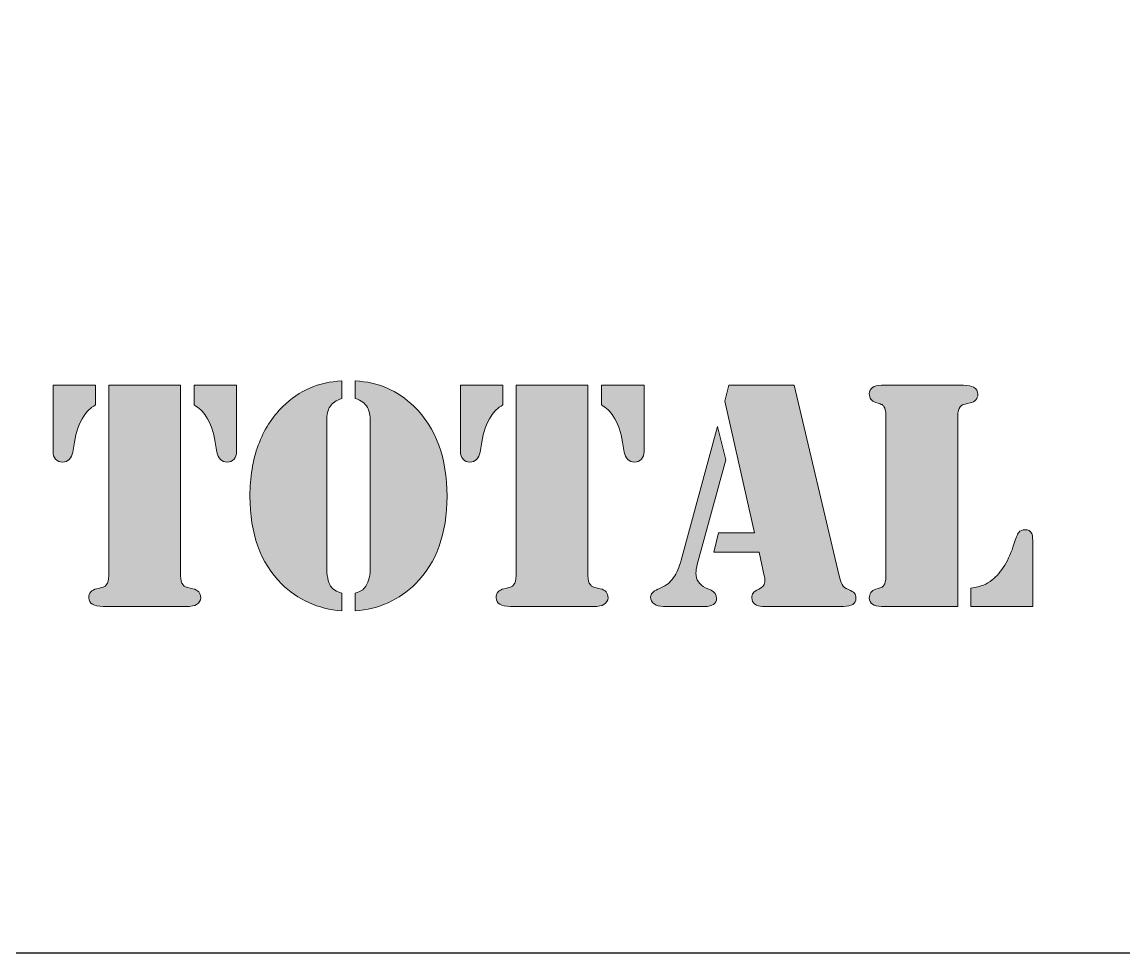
# Model space of a CAD drawing. Header units: inches. Extents: x 11 to 167, y -177 to -21.
# Drawn here: x 31.41 to 52.51, y -176.86 to -159.05 of the extents above; entities that cross this region are included whole.
import ezdxf

# ---------------------------------------------------------------- set-up
doc = ezdxf.new("R2010")
doc.units = ezdxf.units.IN
doc.header["$MEASUREMENT"] = 0
doc.layers.add('Layer 1', color=7, linetype='Continuous')
doc.layers.add('Layer 2', color=7, linetype='Continuous')

# ---------------------------------------------------------------- blocks, each defined once
blk = doc.blocks.new('block 7')
at = {"layer": 'Layer 2', "true_color": 0xffffff}
h = blk.add_hatch(color=7, dxfattribs=at)
h.dxf.hatch_style = 2
edge = h.paths.add_edge_path()
edge.add_spline(control_points=[(32.007, -165.997), (32.007, -165.997), (32.822, -165.997), (32.822, -165.997), (32.822, -165.997), (32.822, -166.372), (32.822, -166.372), (32.725, -166.428), (32.65, -166.499), (32.596, -166.586), (32.507, -166.727), (32.447, -166.893), (32.416, -167.085), (32.416, -167.085), (32.385, -167.275), (32.385, -167.275), (32.375, -167.334), (32.352, -167.382), (32.318, -167.415), (32.284, -167.45), (32.241, -167.467), (32.19, -167.467), (32.136, -167.467), (32.092, -167.448), (32.058, -167.411), (32.024, -167.374), (32.007, -167.325), (32.007, -167.265), (32.007, -167.265), (32.007, -165.997), (32.007, -165.997)], knot_values=[0, 0, 0, 0, 1, 1, 1, 2, 2, 2, 3, 3, 3, 4, 4, 4, 5, 5, 5, 6, 6, 6, 7, 7, 7, 8, 8, 8, 9, 9, 9, 10, 10, 10, 10], degree=3, periodic=1)
edge = h.paths.add_edge_path()
edge.add_spline(control_points=[(34.45, -165.997), (34.45, -165.997), (34.45, -169.64), (34.45, -169.64), (34.45, -169.721), (34.465, -169.779), (34.496, -169.814), (34.513, -169.835), (34.528, -169.848), (34.543, -169.853), (34.557, -169.858), (34.605, -169.871), (34.686, -169.891), (34.785, -169.914), (34.834, -169.971), (34.834, -170.062), (34.834, -170.116), (34.808, -170.159), (34.754, -170.192), (34.715, -170.217), (34.648, -170.229), (34.555, -170.229), (34.555, -170.229), (34.453, -170.229), (34.453, -170.229), (34.453, -170.229), (33.07, -170.229), (33.07, -170.229), (33.07, -170.229), (32.968, -170.229), (32.968, -170.229), (32.877, -170.229), (32.808, -170.216), (32.762, -170.187), (32.715, -170.16), (32.692, -170.118), (32.692, -170.062), (32.692, -169.971), (32.741, -169.914), (32.841, -169.891), (32.921, -169.871), (32.969, -169.858), (32.983, -169.853), (32.998, -169.848), (33.012, -169.835), (33.027, -169.814), (33.058, -169.779), (33.073, -169.721), (33.073, -169.64), (33.073, -169.64), (33.073, -165.997), (33.073, -165.997), (33.073, -165.997), (34.45, -165.997), (34.45, -165.997)], knot_values=[0, 0, 0, 0, 1, 1, 1, 2, 2, 2, 3, 3, 3, 4, 4, 4, 5, 5, 5, 6, 6, 6, 7, 7, 7, 8, 8, 8, 9, 9, 9, 10, 10, 10, 11, 11, 11, 12, 12, 12, 13, 13, 13, 14, 14, 14, 15, 15, 15, 16, 16, 16, 17, 17, 17, 18, 18, 18, 18], degree=3, periodic=1)
edge = h.paths.add_edge_path()
edge.add_spline(control_points=[(35.523, -165.997), (35.523, -165.997), (35.523, -167.265), (35.523, -167.265), (35.523, -167.325), (35.506, -167.374), (35.472, -167.411), (35.437, -167.448), (35.394, -167.467), (35.34, -167.467), (35.288, -167.467), (35.245, -167.45), (35.211, -167.415), (35.177, -167.382), (35.155, -167.334), (35.144, -167.275), (35.144, -167.275), (35.113, -167.085), (35.113, -167.085), (35.082, -166.893), (35.022, -166.727), (34.934, -166.586), (34.878, -166.499), (34.802, -166.428), (34.707, -166.372), (34.707, -166.372), (34.707, -165.997), (34.707, -165.997), (34.707, -165.997), (35.523, -165.997), (35.523, -165.997)], knot_values=[0, 0, 0, 0, 1, 1, 1, 2, 2, 2, 3, 3, 3, 4, 4, 4, 5, 5, 5, 6, 6, 6, 7, 7, 7, 8, 8, 8, 9, 9, 9, 10, 10, 10, 10], degree=3, periodic=1)
h = blk.add_hatch(color=7, dxfattribs=at)
h.dxf.hatch_style = 2
edge = h.paths.add_edge_path()
edge.add_spline(control_points=[(37.535, -166.248), (37.43, -166.285), (37.355, -166.336), (37.312, -166.4), (37.268, -166.464), (37.247, -166.558), (37.247, -166.682), (37.247, -166.682), (37.247, -169.454), (37.247, -169.454), (37.247, -169.636), (37.271, -169.764), (37.321, -169.839), (37.36, -169.901), (37.432, -169.945), (37.535, -169.972), (37.535, -169.972), (37.535, -170.313), (37.535, -170.313), (37.076, -170.276), (36.692, -170.103), (36.382, -169.795), (35.979, -169.394), (35.777, -168.835), (35.777, -168.118), (35.777, -167.758), (35.83, -167.433), (35.937, -167.143), (36.043, -166.853), (36.201, -166.606), (36.409, -166.403), (36.569, -166.248), (36.74, -166.13), (36.924, -166.05), (37.108, -165.969), (37.312, -165.924), (37.535, -165.913), (37.535, -165.913), (37.535, -166.248), (37.535, -166.248)], knot_values=[0, 0, 0, 0, 1, 1, 1, 2, 2, 2, 3, 3, 3, 4, 4, 4, 5, 5, 5, 6, 6, 6, 7, 7, 7, 8, 8, 8, 9, 9, 9, 10, 10, 10, 11, 11, 11, 12, 12, 12, 13, 13, 13, 13], degree=3, periodic=1)
edge = h.paths.add_edge_path()
edge.add_spline(control_points=[(37.789, -166.248), (37.789, -166.248), (37.789, -165.913), (37.789, -165.913), (38.012, -165.924), (38.217, -165.969), (38.402, -166.05), (38.587, -166.13), (38.759, -166.248), (38.918, -166.403), (39.34, -166.815), (39.55, -167.386), (39.55, -168.118), (39.55, -168.835), (39.349, -169.394), (38.946, -169.795), (38.636, -170.105), (38.25, -170.278), (37.789, -170.313), (37.789, -170.313), (37.789, -169.972), (37.789, -169.972), (37.843, -169.96), (37.885, -169.944), (37.915, -169.924), (37.945, -169.905), (37.972, -169.876), (37.997, -169.839), (38.053, -169.754), (38.081, -169.626), (38.081, -169.454), (38.081, -169.454), (38.081, -166.682), (38.081, -166.682), (38.081, -166.573), (38.062, -166.486), (38.025, -166.422), (38, -166.378), (37.971, -166.344), (37.937, -166.32), (37.902, -166.295), (37.853, -166.271), (37.789, -166.248)], knot_values=[0, 0, 0, 0, 1, 1, 1, 2, 2, 2, 3, 3, 3, 4, 4, 4, 5, 5, 5, 6, 6, 6, 7, 7, 7, 8, 8, 8, 9, 9, 9, 10, 10, 10, 11, 11, 11, 12, 12, 12, 13, 13, 13, 14, 14, 14, 14], degree=3, periodic=1)
h = blk.add_hatch(color=7, dxfattribs=at)
h.dxf.hatch_style = 2
edge = h.paths.add_edge_path()
edge.add_spline(control_points=[(39.805, -165.997), (39.805, -165.997), (40.62, -165.997), (40.62, -165.997), (40.62, -165.997), (40.62, -166.372), (40.62, -166.372), (40.523, -166.428), (40.447, -166.499), (40.394, -166.586), (40.305, -166.727), (40.245, -166.893), (40.214, -167.085), (40.214, -167.085), (40.183, -167.275), (40.183, -167.275), (40.173, -167.334), (40.15, -167.382), (40.116, -167.415), (40.082, -167.45), (40.039, -167.467), (39.988, -167.467), (39.934, -167.467), (39.89, -167.448), (39.856, -167.411), (39.822, -167.374), (39.805, -167.325), (39.805, -167.265), (39.805, -167.265), (39.805, -165.997), (39.805, -165.997)], knot_values=[0, 0, 0, 0, 1, 1, 1, 2, 2, 2, 3, 3, 3, 4, 4, 4, 5, 5, 5, 6, 6, 6, 7, 7, 7, 8, 8, 8, 9, 9, 9, 10, 10, 10, 10], degree=3, periodic=1)
edge = h.paths.add_edge_path()
edge.add_spline(control_points=[(42.248, -165.997), (42.248, -165.997), (42.248, -169.64), (42.248, -169.64), (42.248, -169.721), (42.263, -169.779), (42.294, -169.814), (42.311, -169.835), (42.326, -169.848), (42.341, -169.853), (42.355, -169.858), (42.403, -169.871), (42.484, -169.891), (42.583, -169.914), (42.632, -169.971), (42.632, -170.062), (42.632, -170.116), (42.605, -170.159), (42.552, -170.192), (42.512, -170.217), (42.446, -170.229), (42.353, -170.229), (42.353, -170.229), (42.251, -170.229), (42.251, -170.229), (42.251, -170.229), (40.868, -170.229), (40.868, -170.229), (40.868, -170.229), (40.766, -170.229), (40.766, -170.229), (40.675, -170.229), (40.606, -170.216), (40.56, -170.187), (40.513, -170.16), (40.49, -170.118), (40.49, -170.062), (40.49, -169.971), (40.539, -169.914), (40.639, -169.891), (40.719, -169.871), (40.767, -169.858), (40.781, -169.853), (40.796, -169.848), (40.81, -169.835), (40.825, -169.814), (40.856, -169.779), (40.871, -169.721), (40.871, -169.64), (40.871, -169.64), (40.871, -165.997), (40.871, -165.997), (40.871, -165.997), (42.248, -165.997), (42.248, -165.997)], knot_values=[0, 0, 0, 0, 1, 1, 1, 2, 2, 2, 3, 3, 3, 4, 4, 4, 5, 5, 5, 6, 6, 6, 7, 7, 7, 8, 8, 8, 9, 9, 9, 10, 10, 10, 11, 11, 11, 12, 12, 12, 13, 13, 13, 14, 14, 14, 15, 15, 15, 16, 16, 16, 17, 17, 17, 18, 18, 18, 18], degree=3, periodic=1)
edge = h.paths.add_edge_path()
edge.add_spline(control_points=[(43.321, -165.997), (43.321, -165.997), (43.321, -167.265), (43.321, -167.265), (43.321, -167.325), (43.304, -167.374), (43.27, -167.411), (43.235, -167.448), (43.192, -167.467), (43.138, -167.467), (43.086, -167.467), (43.043, -167.45), (43.009, -167.415), (42.975, -167.382), (42.953, -167.334), (42.942, -167.275), (42.942, -167.275), (42.911, -167.085), (42.911, -167.085), (42.88, -166.893), (42.82, -166.727), (42.732, -166.586), (42.676, -166.499), (42.6, -166.428), (42.505, -166.372), (42.505, -166.372), (42.505, -165.997), (42.505, -165.997), (42.505, -165.997), (43.321, -165.997), (43.321, -165.997)], knot_values=[0, 0, 0, 0, 1, 1, 1, 2, 2, 2, 3, 3, 3, 4, 4, 4, 5, 5, 5, 6, 6, 6, 7, 7, 7, 8, 8, 8, 9, 9, 9, 10, 10, 10, 10], degree=3, periodic=1)
h = blk.add_hatch(color=7, dxfattribs=at)
h.dxf.hatch_style = 2
edge = h.paths.add_edge_path()
edge.add_spline(control_points=[(44.731, -166.785), (44.731, -166.785), (44.89, -167.426), (44.89, -167.426), (44.89, -167.426), (44.341, -169.429), (44.341, -169.429), (44.324, -169.487), (44.316, -169.541), (44.316, -169.591), (44.316, -169.721), (44.377, -169.814), (44.499, -169.87), (44.499, -169.87), (44.607, -169.919), (44.607, -169.919), (44.676, -169.95), (44.71, -170.002), (44.71, -170.074), (44.71, -170.178), (44.634, -170.229), (44.483, -170.229), (44.483, -170.229), (43.696, -170.229), (43.696, -170.229), (43.619, -170.229), (43.559, -170.214), (43.514, -170.181), (43.47, -170.149), (43.448, -170.105), (43.448, -170.05), (43.448, -169.99), (43.493, -169.94), (43.584, -169.901), (43.669, -169.864), (43.732, -169.83), (43.772, -169.8), (43.812, -169.77), (43.851, -169.729), (43.888, -169.677), (43.946, -169.593), (43.994, -169.48), (44.031, -169.34), (44.031, -169.34), (44.731, -166.785), (44.731, -166.785)], knot_values=[0, 0, 0, 0, 1, 1, 1, 2, 2, 2, 3, 3, 3, 4, 4, 4, 5, 5, 5, 6, 6, 6, 7, 7, 7, 8, 8, 8, 9, 9, 9, 10, 10, 10, 11, 11, 11, 12, 12, 12, 13, 13, 13, 14, 14, 14, 15, 15, 15, 15], degree=3, periodic=1)
edge = h.paths.add_edge_path()
edge.add_spline(control_points=[(44.945, -165.997), (44.945, -165.997), (46.195, -165.997), (46.195, -165.997), (46.195, -165.997), (47.057, -169.64), (47.057, -169.64), (47.073, -169.704), (47.092, -169.761), (47.113, -169.811), (47.131, -169.85), (47.173, -169.882), (47.237, -169.907), (47.29, -169.93), (47.328, -169.952), (47.348, -169.975), (47.369, -169.998), (47.379, -170.029), (47.379, -170.068), (47.379, -170.176), (47.299, -170.229), (47.138, -170.229), (47.138, -170.229), (45.59, -170.229), (45.59, -170.229), (45.528, -170.229), (45.479, -170.215), (45.441, -170.185), (45.404, -170.155), (45.386, -170.115), (45.386, -170.065), (45.386, -170.024), (45.394, -169.993), (45.41, -169.972), (45.427, -169.951), (45.464, -169.926), (45.522, -169.895), (45.563, -169.874), (45.592, -169.851), (45.609, -169.826), (45.625, -169.802), (45.634, -169.771), (45.634, -169.733), (45.634, -169.698), (45.631, -169.667), (45.624, -169.64), (45.624, -169.64), (45.525, -169.191), (45.525, -169.191), (45.525, -169.191), (44.66, -169.191), (44.66, -169.191), (44.66, -169.191), (44.744, -168.822), (44.744, -168.822), (44.744, -168.822), (45.438, -168.822), (45.438, -168.822), (45.438, -168.822), (44.868, -166.301), (44.868, -166.301), (44.868, -166.301), (44.945, -165.997), (44.945, -165.997)], knot_values=[0, 0, 0, 0, 1, 1, 1, 2, 2, 2, 3, 3, 3, 4, 4, 4, 5, 5, 5, 6, 6, 6, 7, 7, 7, 8, 8, 8, 9, 9, 9, 10, 10, 10, 11, 11, 11, 12, 12, 12, 13, 13, 13, 14, 14, 14, 15, 15, 15, 16, 16, 16, 17, 17, 17, 18, 18, 18, 19, 19, 19, 20, 20, 20, 21, 21, 21, 21], degree=3, periodic=1)
h = blk.add_hatch(color=7, dxfattribs=at)
h.dxf.hatch_style = 2
edge = h.paths.add_edge_path()
edge.add_spline(control_points=[(49.327, -170.229), (49.327, -170.229), (47.947, -170.229), (47.947, -170.229), (47.947, -170.229), (47.866, -170.229), (47.866, -170.229), (47.792, -170.229), (47.734, -170.216), (47.694, -170.187), (47.654, -170.16), (47.634, -170.12), (47.634, -170.068), (47.634, -169.983), (47.675, -169.928), (47.758, -169.901), (47.826, -169.878), (47.866, -169.864), (47.877, -169.859), (47.888, -169.854), (47.9, -169.842), (47.913, -169.823), (47.937, -169.79), (47.95, -169.737), (47.95, -169.665), (47.95, -169.665), (47.95, -166.561), (47.95, -166.561), (47.95, -166.489), (47.937, -166.436), (47.913, -166.403), (47.9, -166.385), (47.888, -166.373), (47.877, -166.367), (47.866, -166.363), (47.826, -166.349), (47.758, -166.326), (47.675, -166.299), (47.634, -166.243), (47.634, -166.158), (47.634, -166.107), (47.654, -166.067), (47.694, -166.039), (47.734, -166.011), (47.792, -165.997), (47.866, -165.997), (47.866, -165.997), (47.947, -165.997), (47.947, -165.997), (47.947, -165.997), (49.33, -165.997), (49.33, -165.997), (49.33, -165.997), (49.435, -165.997), (49.435, -165.997), (49.526, -165.997), (49.591, -166.01), (49.63, -166.034), (49.684, -166.067), (49.711, -166.111), (49.711, -166.165), (49.711, -166.255), (49.661, -166.312), (49.562, -166.335), (49.482, -166.354), (49.434, -166.366), (49.42, -166.372), (49.405, -166.378), (49.39, -166.391), (49.373, -166.409), (49.342, -166.447), (49.327, -166.505), (49.327, -166.583), (49.327, -166.583), (49.327, -170.229), (49.327, -170.229)], knot_values=[0, 0, 0, 0, 1, 1, 1, 2, 2, 2, 3, 3, 3, 4, 4, 4, 5, 5, 5, 6, 6, 6, 7, 7, 7, 8, 8, 8, 9, 9, 9, 10, 10, 10, 11, 11, 11, 12, 12, 12, 13, 13, 13, 14, 14, 14, 15, 15, 15, 16, 16, 16, 17, 17, 17, 18, 18, 18, 19, 19, 19, 20, 20, 20, 21, 21, 21, 22, 22, 22, 23, 23, 23, 24, 24, 24, 25, 25, 25, 25], degree=3, periodic=1)
edge = h.paths.add_edge_path()
edge.add_spline(control_points=[(49.578, -170.229), (49.578, -170.229), (49.578, -169.882), (49.578, -169.882), (49.679, -169.864), (49.759, -169.843), (49.818, -169.82), (49.877, -169.797), (49.933, -169.764), (49.987, -169.721), (50.074, -169.653), (50.153, -169.559), (50.226, -169.439), (50.298, -169.319), (50.357, -169.186), (50.402, -169.039), (50.436, -168.925), (50.466, -168.85), (50.494, -168.814), (50.522, -168.778), (50.563, -168.76), (50.616, -168.76), (50.674, -168.76), (50.717, -168.783), (50.744, -168.831), (50.756, -168.854), (50.762, -168.899), (50.762, -168.967), (50.762, -168.967), (50.762, -170.229), (50.762, -170.229), (50.762, -170.229), (49.578, -170.229), (49.578, -170.229)], knot_values=[0, 0, 0, 0, 1, 1, 1, 2, 2, 2, 3, 3, 3, 4, 4, 4, 5, 5, 5, 6, 6, 6, 7, 7, 7, 8, 8, 8, 9, 9, 9, 10, 10, 10, 11, 11, 11, 11], degree=3, periodic=1)
at = {"layer": 'Layer 2', "lineweight": 0}
for points, knots in [([(32.007, -165.997), (32.007, -165.997), (32.822, -165.997), (32.822, -165.997), (32.822, -165.997), (32.822, -166.372), (32.822, -166.372), (32.725, -166.428), (32.65, -166.499), (32.596, -166.586), (32.507, -166.727), (32.447, -166.893), (32.416, -167.085), (32.416, -167.085), (32.385, -167.275), (32.385, -167.275), (32.375, -167.334), (32.352, -167.382), (32.318, -167.415), (32.284, -167.45), (32.241, -167.467), (32.19, -167.467), (32.136, -167.467), (32.092, -167.448), (32.058, -167.411), (32.024, -167.374), (32.007, -167.325), (32.007, -167.265), (32.007, -167.265), (32.007, -165.997), (32.007, -165.997)], [0, 0, 0, 0, 1, 1, 1, 2, 2, 2, 3, 3, 3, 4, 4, 4, 5, 5, 5, 6, 6, 6, 7, 7, 7, 8, 8, 8, 9, 9, 9, 10, 10, 10, 10]), ([(34.45, -165.997), (34.45, -165.997), (34.45, -169.64), (34.45, -169.64), (34.45, -169.721), (34.465, -169.779), (34.496, -169.814), (34.513, -169.835), (34.528, -169.848), (34.543, -169.853), (34.557, -169.858), (34.605, -169.871), (34.686, -169.891), (34.785, -169.914), (34.834, -169.971), (34.834, -170.062), (34.834, -170.116), (34.808, -170.159), (34.754, -170.192), (34.715, -170.217), (34.648, -170.229), (34.555, -170.229), (34.555, -170.229), (34.453, -170.229), (34.453, -170.229), (34.453, -170.229), (33.07, -170.229), (33.07, -170.229), (33.07, -170.229), (32.968, -170.229), (32.968, -170.229), (32.877, -170.229), (32.808, -170.216), (32.762, -170.187), (32.715, -170.16), (32.692, -170.118), (32.692, -170.062), (32.692, -169.971), (32.741, -169.914), (32.841, -169.891), (32.921, -169.871), (32.969, -169.858), (32.983, -169.853), (32.998, -169.848), (33.012, -169.835), (33.027, -169.814), (33.058, -169.779), (33.073, -169.721), (33.073, -169.64), (33.073, -169.64), (33.073, -165.997), (33.073, -165.997), (33.073, -165.997), (34.45, -165.997), (34.45, -165.997)], [0, 0, 0, 0, 1, 1, 1, 2, 2, 2, 3, 3, 3, 4, 4, 4, 5, 5, 5, 6, 6, 6, 7, 7, 7, 8, 8, 8, 9, 9, 9, 10, 10, 10, 11, 11, 11, 12, 12, 12, 13, 13, 13, 14, 14, 14, 15, 15, 15, 16, 16, 16, 17, 17, 17, 18, 18, 18, 18]), ([(35.523, -165.997), (35.523, -165.997), (35.523, -167.265), (35.523, -167.265), (35.523, -167.325), (35.506, -167.374), (35.472, -167.411), (35.437, -167.448), (35.394, -167.467), (35.34, -167.467), (35.288, -167.467), (35.245, -167.45), (35.211, -167.415), (35.177, -167.382), (35.155, -167.334), (35.144, -167.275), (35.144, -167.275), (35.113, -167.085), (35.113, -167.085), (35.082, -166.893), (35.022, -166.727), (34.934, -166.586), (34.878, -166.499), (34.802, -166.428), (34.707, -166.372), (34.707, -166.372), (34.707, -165.997), (34.707, -165.997), (34.707, -165.997), (35.523, -165.997), (35.523, -165.997)], [0, 0, 0, 0, 1, 1, 1, 2, 2, 2, 3, 3, 3, 4, 4, 4, 5, 5, 5, 6, 6, 6, 7, 7, 7, 8, 8, 8, 9, 9, 9, 10, 10, 10, 10]), ([(37.535, -166.248), (37.43, -166.285), (37.355, -166.336), (37.312, -166.4), (37.268, -166.464), (37.247, -166.558), (37.247, -166.682), (37.247, -166.682), (37.247, -169.454), (37.247, -169.454), (37.247, -169.636), (37.271, -169.764), (37.321, -169.839), (37.36, -169.901), (37.432, -169.945), (37.535, -169.972), (37.535, -169.972), (37.535, -170.313), (37.535, -170.313), (37.076, -170.276), (36.692, -170.103), (36.382, -169.795), (35.979, -169.394), (35.777, -168.835), (35.777, -168.118), (35.777, -167.758), (35.83, -167.433), (35.937, -167.143), (36.043, -166.853), (36.201, -166.606), (36.409, -166.403), (36.569, -166.248), (36.74, -166.13), (36.924, -166.05), (37.108, -165.969), (37.312, -165.924), (37.535, -165.913), (37.535, -165.913), (37.535, -166.248), (37.535, -166.248)], [0, 0, 0, 0, 1, 1, 1, 2, 2, 2, 3, 3, 3, 4, 4, 4, 5, 5, 5, 6, 6, 6, 7, 7, 7, 8, 8, 8, 9, 9, 9, 10, 10, 10, 11, 11, 11, 12, 12, 12, 13, 13, 13, 13]), ([(37.789, -166.248), (37.789, -166.248), (37.789, -165.913), (37.789, -165.913), (38.012, -165.924), (38.217, -165.969), (38.402, -166.05), (38.587, -166.13), (38.759, -166.248), (38.918, -166.403), (39.34, -166.815), (39.55, -167.386), (39.55, -168.118), (39.55, -168.835), (39.349, -169.394), (38.946, -169.795), (38.636, -170.105), (38.25, -170.278), (37.789, -170.313), (37.789, -170.313), (37.789, -169.972), (37.789, -169.972), (37.843, -169.96), (37.885, -169.944), (37.915, -169.924), (37.945, -169.905), (37.972, -169.876), (37.997, -169.839), (38.053, -169.754), (38.081, -169.626), (38.081, -169.454), (38.081, -169.454), (38.081, -166.682), (38.081, -166.682), (38.081, -166.573), (38.062, -166.486), (38.025, -166.422), (38, -166.378), (37.971, -166.344), (37.937, -166.32), (37.902, -166.295), (37.853, -166.271), (37.789, -166.248)], [0, 0, 0, 0, 1, 1, 1, 2, 2, 2, 3, 3, 3, 4, 4, 4, 5, 5, 5, 6, 6, 6, 7, 7, 7, 8, 8, 8, 9, 9, 9, 10, 10, 10, 11, 11, 11, 12, 12, 12, 13, 13, 13, 14, 14, 14, 14]), ([(39.805, -165.997), (39.805, -165.997), (40.62, -165.997), (40.62, -165.997), (40.62, -165.997), (40.62, -166.372), (40.62, -166.372), (40.523, -166.428), (40.447, -166.499), (40.394, -166.586), (40.305, -166.727), (40.245, -166.893), (40.214, -167.085), (40.214, -167.085), (40.183, -167.275), (40.183, -167.275), (40.173, -167.334), (40.15, -167.382), (40.116, -167.415), (40.082, -167.45), (40.039, -167.467), (39.988, -167.467), (39.934, -167.467), (39.89, -167.448), (39.856, -167.411), (39.822, -167.374), (39.805, -167.325), (39.805, -167.265), (39.805, -167.265), (39.805, -165.997), (39.805, -165.997)], [0, 0, 0, 0, 1, 1, 1, 2, 2, 2, 3, 3, 3, 4, 4, 4, 5, 5, 5, 6, 6, 6, 7, 7, 7, 8, 8, 8, 9, 9, 9, 10, 10, 10, 10]), ([(42.248, -165.997), (42.248, -165.997), (42.248, -169.64), (42.248, -169.64), (42.248, -169.721), (42.263, -169.779), (42.294, -169.814), (42.311, -169.835), (42.326, -169.848), (42.341, -169.853), (42.355, -169.858), (42.403, -169.871), (42.484, -169.891), (42.583, -169.914), (42.632, -169.971), (42.632, -170.062), (42.632, -170.116), (42.605, -170.159), (42.552, -170.192), (42.512, -170.217), (42.446, -170.229), (42.353, -170.229), (42.353, -170.229), (42.251, -170.229), (42.251, -170.229), (42.251, -170.229), (40.868, -170.229), (40.868, -170.229), (40.868, -170.229), (40.766, -170.229), (40.766, -170.229), (40.675, -170.229), (40.606, -170.216), (40.56, -170.187), (40.513, -170.16), (40.49, -170.118), (40.49, -170.062), (40.49, -169.971), (40.539, -169.914), (40.639, -169.891), (40.719, -169.871), (40.767, -169.858), (40.781, -169.853), (40.796, -169.848), (40.81, -169.835), (40.825, -169.814), (40.856, -169.779), (40.871, -169.721), (40.871, -169.64), (40.871, -169.64), (40.871, -165.997), (40.871, -165.997), (40.871, -165.997), (42.248, -165.997), (42.248, -165.997)], [0, 0, 0, 0, 1, 1, 1, 2, 2, 2, 3, 3, 3, 4, 4, 4, 5, 5, 5, 6, 6, 6, 7, 7, 7, 8, 8, 8, 9, 9, 9, 10, 10, 10, 11, 11, 11, 12, 12, 12, 13, 13, 13, 14, 14, 14, 15, 15, 15, 16, 16, 16, 17, 17, 17, 18, 18, 18, 18]), ([(43.321, -165.997), (43.321, -165.997), (43.321, -167.265), (43.321, -167.265), (43.321, -167.325), (43.304, -167.374), (43.27, -167.411), (43.235, -167.448), (43.192, -167.467), (43.138, -167.467), (43.086, -167.467), (43.043, -167.45), (43.009, -167.415), (42.975, -167.382), (42.953, -167.334), (42.942, -167.275), (42.942, -167.275), (42.911, -167.085), (42.911, -167.085), (42.88, -166.893), (42.82, -166.727), (42.732, -166.586), (42.676, -166.499), (42.6, -166.428), (42.505, -166.372), (42.505, -166.372), (42.505, -165.997), (42.505, -165.997), (42.505, -165.997), (43.321, -165.997), (43.321, -165.997)], [0, 0, 0, 0, 1, 1, 1, 2, 2, 2, 3, 3, 3, 4, 4, 4, 5, 5, 5, 6, 6, 6, 7, 7, 7, 8, 8, 8, 9, 9, 9, 10, 10, 10, 10]), ([(44.945, -165.997), (44.945, -165.997), (46.195, -165.997), (46.195, -165.997), (46.195, -165.997), (47.057, -169.64), (47.057, -169.64), (47.073, -169.704), (47.092, -169.761), (47.113, -169.811), (47.131, -169.85), (47.173, -169.882), (47.237, -169.907), (47.29, -169.93), (47.328, -169.952), (47.348, -169.975), (47.369, -169.998), (47.379, -170.029), (47.379, -170.068), (47.379, -170.176), (47.299, -170.229), (47.138, -170.229), (47.138, -170.229), (45.59, -170.229), (45.59, -170.229), (45.528, -170.229), (45.479, -170.215), (45.441, -170.185), (45.404, -170.155), (45.386, -170.115), (45.386, -170.065), (45.386, -170.024), (45.394, -169.993), (45.41, -169.972), (45.427, -169.951), (45.464, -169.926), (45.522, -169.895), (45.563, -169.874), (45.592, -169.851), (45.609, -169.826), (45.625, -169.802), (45.634, -169.771), (45.634, -169.733), (45.634, -169.698), (45.631, -169.667), (45.624, -169.64), (45.624, -169.64), (45.525, -169.191), (45.525, -169.191), (45.525, -169.191), (44.66, -169.191), (44.66, -169.191), (44.66, -169.191), (44.744, -168.822), (44.744, -168.822), (44.744, -168.822), (45.438, -168.822), (45.438, -168.822), (45.438, -168.822), (44.868, -166.301), (44.868, -166.301), (44.868, -166.301), (44.945, -165.997), (44.945, -165.997)], [0, 0, 0, 0, 1, 1, 1, 2, 2, 2, 3, 3, 3, 4, 4, 4, 5, 5, 5, 6, 6, 6, 7, 7, 7, 8, 8, 8, 9, 9, 9, 10, 10, 10, 11, 11, 11, 12, 12, 12, 13, 13, 13, 14, 14, 14, 15, 15, 15, 16, 16, 16, 17, 17, 17, 18, 18, 18, 19, 19, 19, 20, 20, 20, 21, 21, 21, 21]), ([(49.327, -170.229), (49.327, -170.229), (47.947, -170.229), (47.947, -170.229), (47.947, -170.229), (47.866, -170.229), (47.866, -170.229), (47.792, -170.229), (47.734, -170.216), (47.694, -170.187), (47.654, -170.16), (47.634, -170.12), (47.634, -170.068), (47.634, -169.983), (47.675, -169.928), (47.758, -169.901), (47.826, -169.878), (47.866, -169.864), (47.877, -169.859), (47.888, -169.854), (47.9, -169.842), (47.913, -169.823), (47.937, -169.79), (47.95, -169.737), (47.95, -169.665), (47.95, -169.665), (47.95, -166.561), (47.95, -166.561), (47.95, -166.489), (47.937, -166.436), (47.913, -166.403), (47.9, -166.385), (47.888, -166.373), (47.877, -166.367), (47.866, -166.363), (47.826, -166.349), (47.758, -166.326), (47.675, -166.299), (47.634, -166.243), (47.634, -166.158), (47.634, -166.107), (47.654, -166.067), (47.694, -166.039), (47.734, -166.011), (47.792, -165.997), (47.866, -165.997), (47.866, -165.997), (47.947, -165.997), (47.947, -165.997), (47.947, -165.997), (49.33, -165.997), (49.33, -165.997), (49.33, -165.997), (49.435, -165.997), (49.435, -165.997), (49.526, -165.997), (49.591, -166.01), (49.63, -166.034), (49.684, -166.067), (49.711, -166.111), (49.711, -166.165), (49.711, -166.255), (49.661, -166.312), (49.562, -166.335), (49.482, -166.354), (49.434, -166.366), (49.42, -166.372), (49.405, -166.378), (49.39, -166.391), (49.373, -166.409), (49.342, -166.447), (49.327, -166.505), (49.327, -166.583), (49.327, -166.583), (49.327, -170.229), (49.327, -170.229)], [0, 0, 0, 0, 1, 1, 1, 2, 2, 2, 3, 3, 3, 4, 4, 4, 5, 5, 5, 6, 6, 6, 7, 7, 7, 8, 8, 8, 9, 9, 9, 10, 10, 10, 11, 11, 11, 12, 12, 12, 13, 13, 13, 14, 14, 14, 15, 15, 15, 16, 16, 16, 17, 17, 17, 18, 18, 18, 19, 19, 19, 20, 20, 20, 21, 21, 21, 22, 22, 22, 23, 23, 23, 24, 24, 24, 25, 25, 25, 25]), ([(44.731, -166.785), (44.731, -166.785), (44.89, -167.426), (44.89, -167.426), (44.89, -167.426), (44.341, -169.429), (44.341, -169.429), (44.324, -169.487), (44.316, -169.541), (44.316, -169.591), (44.316, -169.721), (44.377, -169.814), (44.499, -169.87), (44.499, -169.87), (44.607, -169.919), (44.607, -169.919), (44.676, -169.95), (44.71, -170.002), (44.71, -170.074), (44.71, -170.178), (44.634, -170.229), (44.483, -170.229), (44.483, -170.229), (43.696, -170.229), (43.696, -170.229), (43.619, -170.229), (43.559, -170.214), (43.514, -170.181), (43.47, -170.149), (43.448, -170.105), (43.448, -170.05), (43.448, -169.99), (43.493, -169.94), (43.584, -169.901), (43.669, -169.864), (43.732, -169.83), (43.772, -169.8), (43.812, -169.77), (43.851, -169.729), (43.888, -169.677), (43.946, -169.593), (43.994, -169.48), (44.031, -169.34), (44.031, -169.34), (44.731, -166.785), (44.731, -166.785)], [0, 0, 0, 0, 1, 1, 1, 2, 2, 2, 3, 3, 3, 4, 4, 4, 5, 5, 5, 6, 6, 6, 7, 7, 7, 8, 8, 8, 9, 9, 9, 10, 10, 10, 11, 11, 11, 12, 12, 12, 13, 13, 13, 14, 14, 14, 15, 15, 15, 15]), ([(49.578, -170.229), (49.578, -170.229), (49.578, -169.882), (49.578, -169.882), (49.679, -169.864), (49.759, -169.843), (49.818, -169.82), (49.877, -169.797), (49.933, -169.764), (49.987, -169.721), (50.074, -169.653), (50.153, -169.559), (50.226, -169.439), (50.298, -169.319), (50.357, -169.186), (50.402, -169.039), (50.436, -168.925), (50.466, -168.85), (50.494, -168.814), (50.522, -168.778), (50.563, -168.76), (50.616, -168.76), (50.674, -168.76), (50.717, -168.783), (50.744, -168.831), (50.756, -168.854), (50.762, -168.899), (50.762, -168.967), (50.762, -168.967), (50.762, -170.229), (50.762, -170.229), (50.762, -170.229), (49.578, -170.229), (49.578, -170.229)], [0, 0, 0, 0, 1, 1, 1, 2, 2, 2, 3, 3, 3, 4, 4, 4, 5, 5, 5, 6, 6, 6, 7, 7, 7, 8, 8, 8, 9, 9, 9, 10, 10, 10, 11, 11, 11, 11])]:
    blk.add_open_spline(points, degree=3, knots=knots, dxfattribs=at)

msp = doc.modelspace()

# ---------------------------------------------------------------- linework, layer by layer
at = {"layer": 'Layer 1', "color": 250, "lineweight": 25, "true_color": 0x231f20}
msp.add_open_spline([(162.513, -176.859), (162.513, -176.859), (14.817, -176.859), (14.817, -176.859), (12.488, -176.859), (10.583, -174.954), (10.583, -172.626), (10.583, -172.626), (10.583, -24.93), (10.583, -24.93), (10.583, -22.601), (12.488, -20.696), (14.817, -20.696), (14.817, -20.696), (162.513, -20.696), (162.513, -20.696), (164.841, -20.696), (166.746, -22.601), (166.746, -24.93), (166.746, -24.93), (166.746, -172.626), (166.746, -172.626), (166.746, -174.954), (164.841, -176.859), (162.513, -176.859)], degree=3, knots=[0, 0, 0, 0, 1, 1, 1, 2, 2, 2, 3, 3, 3, 4, 4, 4, 5, 5, 5, 6, 6, 6, 7, 7, 7, 8, 8, 8, 8], dxfattribs=at)

# ---------------------------------------------------------------- block references
at = {"layer": 'Layer 2'}
msp.add_blockref('block 7', (0, 0), dxfattribs=at)

doc.saveas('drawing.dxf')
